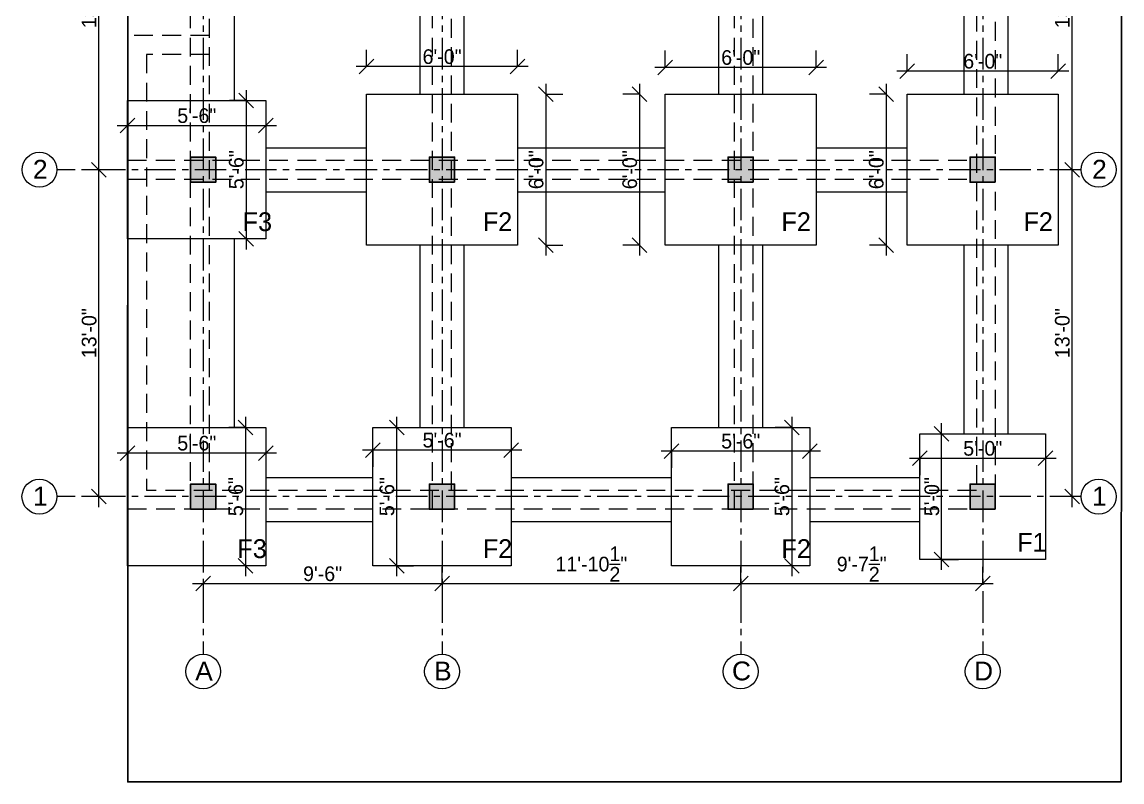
# Model space of a CAD drawing. Header units: inches. Extents: x 28835 to 36795, y -18828 to -9750.
# Drawn here: x 33805 to 34329, y -10395 to -10032 of the extents above; entities that cross this region are included whole.
import ezdxf

# ---------------------------------------------------------------- set-up
doc = ezdxf.new("R2010")
doc.units = ezdxf.units.IN
doc.header["$LTSCALE"] = 12
doc.header["$MEASUREMENT"] = 0
doc.linetypes.add('CENTER', pattern=[2, 1.25, -0.25, 0.25, -0.25])
doc.linetypes.add('DASHED', pattern=[0.75, 0.5, -0.25])
for name, color, linetype, lineweight in [('Centre Line', 253, 'CENTER', 9), ('colum', 250, 'Continuous', 30), ('dimention', 5, 'Continuous', 9), ('Ha2', 31, 'Continuous', 0), ('s footing', 22, 'Continuous', 18), ('S tie beam', 140, 'DASHED', 18), ('s wall', 180, 'Continuous', 20), ('Text', 7, 'Continuous', 5), ('Wall', 1, 'Continuous', 30), ('window', 6, 'Continuous', 9)]:
    doc.layers.add(name, color=color, linetype=linetype, lineweight=lineweight)
doc.styles.add('KBS', font='GOTHIC.TTF')
doc.styles.add('Times', font='GOTHIC.TTF')
doc.dimstyles.new('D75', dxfattribs={"dimtxt": 7, "dimasz": 7, "dimexe": 8, "dimexo": 24, "dimgap": 1, "dimtad": 1, "dimdec": 1, "dimzin": 3, "dimdsep": 46, "dimlunit": 4, "dimtxsty": 'Times', "dimblk": 'OBLIQUE', "dimcen": 0, "dimdle": 5, "dimaunit": 1, "dimadec": 3, "dimazin": 0, "dimtfac": 1, "dimtdec": 1, "dimtix": 1, "dimtofl": 0, "dimtmove": 1, "dimatfit": 0, "dimldrblk": 'OBLIQUE', "dimfxl": 1, "dimfxlon": 1, "dimtolj": 1, "dimtzin": 0, "dimarcsym": 0})

# ---------------------------------------------------------------- blocks, each defined once
blk = doc.blocks.new('_Oblique')
at = {"color": 0, "linetype": 'ByBlock', "lineweight": -2}
blk.add_line((-0.5, -0.5), (0.5, 0.5), dxfattribs=at)
blk = doc.blocks.new('*D293')
at = {"layer": 'Defpoints', "color": 0, "ltscale": 12, "transparency": 16777216}
for p in [(33891, -10270.08), (34005.02, -10270.08), (34005.02, -10300.13)]:
    blk.add_point(p, dxfattribs=at)
at = {"layer": 'dimention', "color": 0, "lineweight": -2, "ltscale": 12, "transparency": 16777216}
for p, q in [((33886, -10300.13), (34010.02, -10300.13)), ((33891, -10300), (33891, -10308.13)), ((34005.02, -10300), (34005.02, -10308.13))]:
    blk.add_line(p, q, dxfattribs=at)
at = {"layer": 'dimention', "color": 0, "lineweight": -2, "ltscale": 12, "transparency": 16777216, "xscale": 7, "yscale": 7, "zscale": 7, "rotation": 180}
blk.add_blockref('_Oblique', (33891, -10300.13), dxfattribs=at)
at = {"layer": 'dimention', "color": 0, "lineweight": -2, "ltscale": 12, "transparency": 16777216, "xscale": 7, "yscale": 7, "zscale": 7}
blk.add_blockref('_Oblique', (34005.02, -10300.13), dxfattribs=at)
at = {"layer": 'dimention', "color": 0, "ltscale": 12, "transparency": 16777216, "insert": (33948.01, -10295.45), "char_height": 7, "attachment_point": 5, "style": 'Times'}
blk.add_mtext('\\A1;9\'-6"', dxfattribs=at)
blk = doc.blocks.new('*D294')
at = {"layer": 'Defpoints', "color": 0, "ltscale": 12, "transparency": 16777216}
for p in [(34147.52, -10270.08), (34005.02, -10300.13), (34147.52, -10300.13)]:
    blk.add_point(p, dxfattribs=at)
at = {"layer": 'dimention', "color": 0, "lineweight": -2, "ltscale": 12, "transparency": 16777216}
for p, q in [((34005.02, -10300.13), (34005.02, -10292.13)), ((34000.02, -10300.13), (34152.52, -10300.13)), ((34147.52, -10300), (34147.52, -10308.13))]:
    blk.add_line(p, q, dxfattribs=at)
at = {"layer": 'dimention', "color": 0, "lineweight": -2, "ltscale": 12, "transparency": 16777216, "xscale": 7, "yscale": 7, "zscale": 7, "rotation": 180}
blk.add_blockref('_Oblique', (34005.02, -10300.13), dxfattribs=at)
at = {"layer": 'dimention', "color": 0, "lineweight": -2, "ltscale": 12, "transparency": 16777216, "xscale": 7, "yscale": 7, "zscale": 7}
blk.add_blockref('_Oblique', (34147.52, -10300.13), dxfattribs=at)
at = {"layer": 'dimention', "color": 0, "ltscale": 12, "transparency": 16777216, "insert": (34076.27, -10290.79), "char_height": 7, "attachment_point": 5, "style": 'Times'}
blk.add_mtext('\\A1;11\'-10{\\H1x;\\S1/2;}"', dxfattribs=at)
blk = doc.blocks.new('*D295')
at = {"layer": 'Defpoints', "color": 0, "ltscale": 12, "transparency": 16777216}
for p in [(34147.52, -10300.13), (34263.02, -10300.13), (34263.02, -10300.13)]:
    blk.add_point(p, dxfattribs=at)
at = {"layer": 'dimention', "color": 0, "lineweight": -2, "ltscale": 12, "transparency": 16777216}
for p, q in [((34147.52, -10300.13), (34147.52, -10292.13)), ((34263.02, -10300.13), (34263.02, -10292.13)), ((34142.52, -10300.13), (34268.02, -10300.13))]:
    blk.add_line(p, q, dxfattribs=at)
at = {"layer": 'dimention', "color": 0, "lineweight": -2, "ltscale": 12, "transparency": 16777216, "xscale": 7, "yscale": 7, "zscale": 7, "rotation": 180}
blk.add_blockref('_Oblique', (34147.52, -10300.13), dxfattribs=at)
at = {"layer": 'dimention', "color": 0, "lineweight": -2, "ltscale": 12, "transparency": 16777216, "xscale": 7, "yscale": 7, "zscale": 7}
blk.add_blockref('_Oblique', (34263.02, -10300.13), dxfattribs=at)
at = {"layer": 'dimention', "color": 0, "ltscale": 12, "transparency": 16777216, "insert": (34205.27, -10290.79), "char_height": 7, "attachment_point": 5, "style": 'Times'}
blk.add_mtext('\\A1;9\'-7{\\H1x;\\S1/2;}"', dxfattribs=at)
blk = doc.blocks.new('*D296')
at = {"layer": 'Defpoints', "color": 0, "ltscale": 12, "transparency": 16777216}
for p in [(33841.3, -10102.62), (33859.53, -10102.62), (33859.53, -10258.62)]:
    blk.add_point(p, dxfattribs=at)
at = {"layer": 'dimention', "color": 0, "lineweight": -2, "ltscale": 12, "transparency": 16777216}
for p, q in [((33841.3, -10263.62), (33841.3, -10097.62)), ((33841.3, -10102.62), (33833.3, -10102.62)), ((33841.3, -10258.62), (33833.3, -10258.62))]:
    blk.add_line(p, q, dxfattribs=at)
at = {"layer": 'dimention', "color": 0, "lineweight": -2, "ltscale": 12, "transparency": 16777216, "xscale": 7, "yscale": 7, "zscale": 7}
for p, rotation in [((33841.3, -10102.62), 90), ((33841.3, -10258.62), 270)]:
    blk.add_blockref('_Oblique', p, dxfattribs=dict(at, rotation=rotation))
at = {"layer": 'dimention', "color": 0, "ltscale": 12, "transparency": 16777216, "insert": (33836.62, -10180.62), "char_height": 7, "attachment_point": 5, "rotation": 90, "style": 'Times'}
blk.add_mtext('\\A1;13\'-0"', dxfattribs=at)
blk = doc.blocks.new('*D297')
at = {"layer": 'Defpoints', "color": 0, "ltscale": 12, "transparency": 16777216}
for p in [(33841.3, -9943.62), (33859.51, -9943.62), (33859.53, -10102.62)]:
    blk.add_point(p, dxfattribs=at)
at = {"layer": 'dimention', "color": 0, "lineweight": -2, "ltscale": 12, "transparency": 16777216}
for p, q in [((33841.3, -10107.62), (33841.3, -9938.62)), ((33841.3, -9943.62), (33833.3, -9943.62)), ((33841.3, -10102.62), (33833.3, -10102.62))]:
    blk.add_line(p, q, dxfattribs=at)
at = {"layer": 'dimention', "color": 0, "lineweight": -2, "ltscale": 12, "transparency": 16777216, "xscale": 7, "yscale": 7, "zscale": 7}
for p, rotation in [((33841.3, -9943.62), 90), ((33841.3, -10102.62), 270)]:
    blk.add_blockref('_Oblique', p, dxfattribs=dict(at, rotation=rotation))
at = {"layer": 'dimention', "color": 0, "ltscale": 12, "transparency": 16777216, "insert": (33836.62, -10023.12), "char_height": 7, "attachment_point": 5, "rotation": 90, "style": 'Times'}
blk.add_mtext('\\A1;13\'-3"', dxfattribs=at)
blk = doc.blocks.new('*D298')
at = {"layer": 'Defpoints', "color": 0, "ltscale": 12, "transparency": 16777216}
for p in [(34305.7, -10102.62), (34323.93, -10102.62), (34323.93, -10258.62)]:
    blk.add_point(p, dxfattribs=at)
at = {"layer": 'dimention', "color": 0, "lineweight": -2, "ltscale": 12, "transparency": 16777216}
for p, q in [((34305.7, -10263.62), (34305.7, -10097.62)), ((34305.7, -10102.62), (34297.7, -10102.62)), ((34305.7, -10258.62), (34297.7, -10258.62))]:
    blk.add_line(p, q, dxfattribs=at)
at = {"layer": 'dimention', "color": 0, "lineweight": -2, "ltscale": 12, "transparency": 16777216, "xscale": 7, "yscale": 7, "zscale": 7}
for p, rotation in [((34305.7, -10102.62), 90), ((34305.7, -10258.62), 270)]:
    blk.add_blockref('_Oblique', p, dxfattribs=dict(at, rotation=rotation))
at = {"layer": 'dimention', "color": 0, "ltscale": 12, "transparency": 16777216, "insert": (34301.03, -10180.62), "char_height": 7, "attachment_point": 5, "rotation": 90, "style": 'Times'}
blk.add_mtext('\\A1;13\'-0"', dxfattribs=at)
blk = doc.blocks.new('*D299')
at = {"layer": 'Defpoints', "color": 0, "ltscale": 12, "transparency": 16777216}
for p in [(34305.7, -9943.62), (34323.91, -9943.62), (34323.93, -10102.62)]:
    blk.add_point(p, dxfattribs=at)
at = {"layer": 'dimention', "color": 0, "lineweight": -2, "ltscale": 12, "transparency": 16777216}
for p, q in [((34305.7, -10107.62), (34305.7, -9938.62)), ((34305.7, -9943.62), (34297.7, -9943.62)), ((34305.7, -10102.62), (34297.7, -10102.62))]:
    blk.add_line(p, q, dxfattribs=at)
at = {"layer": 'dimention', "color": 0, "lineweight": -2, "ltscale": 12, "transparency": 16777216, "xscale": 7, "yscale": 7, "zscale": 7}
for p, rotation in [((34305.7, -9943.62), 90), ((34305.7, -10102.62), 270)]:
    blk.add_blockref('_Oblique', p, dxfattribs=dict(at, rotation=rotation))
at = {"layer": 'dimention', "color": 0, "ltscale": 12, "transparency": 16777216, "insert": (34301.03, -10023.12), "char_height": 7, "attachment_point": 5, "rotation": 90, "style": 'Times'}
blk.add_mtext('\\A1;13\'-3"', dxfattribs=at)
blk = doc.blocks.new('*D451')
at = {"layer": 'Defpoints', "color": 0, "ltscale": 12, "transparency": 16777216}
for p in [(34233.03, -10228.62), (34293.03, -10228.62), (34293.03, -10240.3)]:
    blk.add_point(p, dxfattribs=at)
at = {"layer": 'dimention', "color": 0, "lineweight": -2, "ltscale": 12, "transparency": 16777216}
for p, q in [((34228.03, -10240.3), (34298.03, -10240.3)), ((34233.03, -10240.3), (34233.03, -10248.3)), ((34293.03, -10240.3), (34293.03, -10248.3))]:
    blk.add_line(p, q, dxfattribs=at)
at = {"layer": 'dimention', "color": 0, "lineweight": -2, "ltscale": 12, "transparency": 16777216, "xscale": 7, "yscale": 7, "zscale": 7, "rotation": 180}
blk.add_blockref('_Oblique', (34233.03, -10240.3), dxfattribs=at)
at = {"layer": 'dimention', "color": 0, "lineweight": -2, "ltscale": 12, "transparency": 16777216, "xscale": 7, "yscale": 7, "zscale": 7}
blk.add_blockref('_Oblique', (34293.03, -10240.3), dxfattribs=at)
at = {"layer": 'dimention', "color": 0, "ltscale": 12, "transparency": 16777216, "insert": (34263.03, -10235.62), "char_height": 7, "attachment_point": 5, "style": 'Times'}
blk.add_mtext('\\A1;5\'-0"', dxfattribs=at)
blk = doc.blocks.new('*D452')
at = {"layer": 'Defpoints', "color": 0, "ltscale": 12, "transparency": 16777216}
for p in [(34233.03, -10228.62), (34243.41, -10228.62), (34233.03, -10288.62)]:
    blk.add_point(p, dxfattribs=at)
at = {"layer": 'dimention', "color": 0, "lineweight": -2, "ltscale": 12, "transparency": 16777216}
for p, q in [((34243.41, -10293.62), (34243.41, -10223.62)), ((34243.41, -10228.62), (34251.41, -10228.62)), ((34243.41, -10288.62), (34251.41, -10288.62))]:
    blk.add_line(p, q, dxfattribs=at)
at = {"layer": 'dimention', "color": 0, "lineweight": -2, "ltscale": 12, "transparency": 16777216, "xscale": 7, "yscale": 7, "zscale": 7}
for p, rotation in [((34243.41, -10228.62), 90), ((34243.41, -10288.62), 270)]:
    blk.add_blockref('_Oblique', p, dxfattribs=dict(at, rotation=rotation))
at = {"layer": 'dimention', "color": 0, "ltscale": 12, "transparency": 16777216, "insert": (34238.74, -10258.62), "char_height": 7, "attachment_point": 5, "rotation": 90, "style": 'Times'}
blk.add_mtext('\\A1;5\'-0"', dxfattribs=at)
blk = doc.blocks.new('*D453')
at = {"layer": 'Defpoints', "color": 0, "ltscale": 12, "transparency": 16777216}
for p in [(34114.53, -10225.62), (34180.53, -10225.62), (34114.53, -10236.87)]:
    blk.add_point(p, dxfattribs=at)
at = {"layer": 'dimention', "color": 0, "lineweight": -2, "ltscale": 12, "transparency": 16777216}
for p, q in [((34185.53, -10236.87), (34109.53, -10236.87)), ((34114.53, -10236.87), (34114.53, -10244.87)), ((34180.53, -10236.87), (34180.53, -10244.87))]:
    blk.add_line(p, q, dxfattribs=at)
at = {"layer": 'dimention', "color": 0, "lineweight": -2, "ltscale": 12, "transparency": 16777216, "xscale": 7, "yscale": 7, "zscale": 7, "rotation": 180}
blk.add_blockref('_Oblique', (34114.53, -10236.87), dxfattribs=at)
at = {"layer": 'dimention', "color": 0, "lineweight": -2, "ltscale": 12, "transparency": 16777216, "xscale": 7, "yscale": 7, "zscale": 7}
blk.add_blockref('_Oblique', (34180.53, -10236.87), dxfattribs=at)
at = {"layer": 'dimention', "color": 0, "ltscale": 12, "transparency": 16777216, "insert": (34147.53, -10232.19), "char_height": 7, "attachment_point": 5, "style": 'Times'}
blk.add_mtext('\\A1;5\'-6"', dxfattribs=at)
blk = doc.blocks.new('*D454')
at = {"layer": 'Defpoints', "color": 0, "ltscale": 12, "transparency": 16777216}
for p in [(34180.53, -10225.62), (34171.93, -10291.62), (34180.53, -10291.62)]:
    blk.add_point(p, dxfattribs=at)
at = {"layer": 'dimention', "color": 0, "lineweight": -2, "ltscale": 12, "transparency": 16777216}
for p, q in [((34171.93, -10220.62), (34171.93, -10296.62)), ((34171.93, -10225.62), (34163.93, -10225.62)), ((34171.93, -10291.62), (34163.93, -10291.62))]:
    blk.add_line(p, q, dxfattribs=at)
at = {"layer": 'dimention', "color": 0, "lineweight": -2, "ltscale": 12, "transparency": 16777216, "xscale": 7, "yscale": 7, "zscale": 7}
for p, rotation in [((34171.93, -10225.62), 90), ((34171.93, -10291.62), 270)]:
    blk.add_blockref('_Oblique', p, dxfattribs=dict(at, rotation=rotation))
at = {"layer": 'dimention', "color": 0, "ltscale": 12, "transparency": 16777216, "insert": (34167.25, -10258.62), "char_height": 7, "attachment_point": 5, "rotation": 90, "style": 'Times'}
blk.add_mtext('\\A1;5\'-6"', dxfattribs=at)
blk = doc.blocks.new('*D455')
at = {"layer": 'Defpoints', "color": 0, "ltscale": 12, "transparency": 16777216}
for p in [(33972.03, -10225.62), (34038.03, -10225.62), (33972.03, -10236.39)]:
    blk.add_point(p, dxfattribs=at)
at = {"layer": 'dimention', "color": 0, "lineweight": -2, "ltscale": 12, "transparency": 16777216}
for p, q in [((34043.03, -10236.39), (33967.03, -10236.39)), ((33972.03, -10236.39), (33972.03, -10244.39)), ((34038.03, -10236.39), (34038.03, -10244.39))]:
    blk.add_line(p, q, dxfattribs=at)
at = {"layer": 'dimention', "color": 0, "lineweight": -2, "ltscale": 12, "transparency": 16777216, "xscale": 7, "yscale": 7, "zscale": 7, "rotation": 180}
blk.add_blockref('_Oblique', (33972.03, -10236.39), dxfattribs=at)
at = {"layer": 'dimention', "color": 0, "lineweight": -2, "ltscale": 12, "transparency": 16777216, "xscale": 7, "yscale": 7, "zscale": 7}
blk.add_blockref('_Oblique', (34038.03, -10236.39), dxfattribs=at)
at = {"layer": 'dimention', "color": 0, "ltscale": 12, "transparency": 16777216, "insert": (34005.03, -10231.72), "char_height": 7, "attachment_point": 5, "style": 'Times'}
blk.add_mtext('\\A1;5\'-6"', dxfattribs=at)
blk = doc.blocks.new('*D456')
at = {"layer": 'Defpoints', "color": 0, "ltscale": 12, "transparency": 16777216}
for p in [(33972.03, -10225.62), (33983.42, -10225.62), (33972.03, -10291.62)]:
    blk.add_point(p, dxfattribs=at)
at = {"layer": 'dimention', "color": 0, "lineweight": -2, "ltscale": 12, "transparency": 16777216}
for p, q in [((33983.42, -10296.62), (33983.42, -10220.62)), ((33983.42, -10225.62), (33991.42, -10225.62)), ((33983.42, -10291.62), (33991.42, -10291.62))]:
    blk.add_line(p, q, dxfattribs=at)
at = {"layer": 'dimention', "color": 0, "lineweight": -2, "ltscale": 12, "transparency": 16777216, "xscale": 7, "yscale": 7, "zscale": 7}
for p, rotation in [((33983.42, -10225.62), 90), ((33983.42, -10291.62), 270)]:
    blk.add_blockref('_Oblique', p, dxfattribs=dict(at, rotation=rotation))
at = {"layer": 'dimention', "color": 0, "ltscale": 12, "transparency": 16777216, "insert": (33978.74, -10258.62), "char_height": 7, "attachment_point": 5, "rotation": 90, "style": 'Times'}
blk.add_mtext('\\A1;5\'-6"', dxfattribs=at)
blk = doc.blocks.new('*D457')
at = {"layer": 'Defpoints', "color": 0, "ltscale": 12, "transparency": 16777216}
for p in [(33854.98, -10225.62), (33920.98, -10225.62), (33854.98, -10237.81)]:
    blk.add_point(p, dxfattribs=at)
at = {"layer": 'dimention', "color": 0, "lineweight": -2, "ltscale": 12, "transparency": 16777216}
for p, q in [((33925.98, -10237.81), (33849.98, -10237.81)), ((33854.98, -10237.81), (33854.98, -10245.81)), ((33920.98, -10237.81), (33920.98, -10245.81))]:
    blk.add_line(p, q, dxfattribs=at)
at = {"layer": 'dimention', "color": 0, "lineweight": -2, "ltscale": 12, "transparency": 16777216, "xscale": 7, "yscale": 7, "zscale": 7, "rotation": 180}
blk.add_blockref('_Oblique', (33854.98, -10237.81), dxfattribs=at)
at = {"layer": 'dimention', "color": 0, "lineweight": -2, "ltscale": 12, "transparency": 16777216, "xscale": 7, "yscale": 7, "zscale": 7}
blk.add_blockref('_Oblique', (33920.98, -10237.81), dxfattribs=at)
at = {"layer": 'dimention', "color": 0, "ltscale": 12, "transparency": 16777216, "insert": (33887.98, -10233.14), "char_height": 7, "attachment_point": 5, "style": 'Times'}
blk.add_mtext('\\A1;5\'-6"', dxfattribs=at)
blk = doc.blocks.new('*D458')
at = {"layer": 'Defpoints', "color": 0, "ltscale": 12, "transparency": 16777216}
for p in [(33920.98, -10225.62), (33911.26, -10291.62), (33920.98, -10291.62)]:
    blk.add_point(p, dxfattribs=at)
at = {"layer": 'dimention', "color": 0, "lineweight": -2, "ltscale": 12, "transparency": 16777216}
for p, q in [((33911.26, -10220.62), (33911.26, -10296.62)), ((33911.26, -10225.62), (33903.26, -10225.62)), ((33911.26, -10291.62), (33903.26, -10291.62))]:
    blk.add_line(p, q, dxfattribs=at)
at = {"layer": 'dimention', "color": 0, "lineweight": -2, "ltscale": 12, "transparency": 16777216, "xscale": 7, "yscale": 7, "zscale": 7}
for p, rotation in [((33911.26, -10225.62), 90), ((33911.26, -10291.62), 270)]:
    blk.add_blockref('_Oblique', p, dxfattribs=dict(at, rotation=rotation))
at = {"layer": 'dimention', "color": 0, "ltscale": 12, "transparency": 16777216, "insert": (33906.58, -10258.62), "char_height": 7, "attachment_point": 5, "rotation": 90, "style": 'Times'}
blk.add_mtext('\\A1;5\'-6"', dxfattribs=at)
blk = doc.blocks.new('*D459')
at = {"layer": 'Defpoints', "color": 0, "ltscale": 12, "transparency": 16777216}
for p in [(33920.98, -10069.62), (33911.53, -10135.62), (33920.98, -10135.62)]:
    blk.add_point(p, dxfattribs=at)
at = {"layer": 'dimention', "color": 0, "lineweight": -2, "ltscale": 12, "transparency": 16777216}
for p, q in [((33911.53, -10064.62), (33911.53, -10140.62)), ((33911.53, -10069.62), (33903.53, -10069.62)), ((33911.53, -10135.62), (33903.53, -10135.62))]:
    blk.add_line(p, q, dxfattribs=at)
at = {"layer": 'dimention', "color": 0, "lineweight": -2, "ltscale": 12, "transparency": 16777216, "xscale": 7, "yscale": 7, "zscale": 7}
for p, rotation in [((33911.53, -10069.62), 90), ((33911.53, -10135.62), 270)]:
    blk.add_blockref('_Oblique', p, dxfattribs=dict(at, rotation=rotation))
at = {"layer": 'dimention', "color": 0, "ltscale": 12, "transparency": 16777216, "insert": (33906.85, -10102.62), "char_height": 7, "attachment_point": 5, "rotation": 90, "style": 'Times'}
blk.add_mtext('\\A1;5\'-6"', dxfattribs=at)
blk = doc.blocks.new('*D460')
at = {"layer": 'Defpoints', "color": 0, "ltscale": 12, "transparency": 16777216}
for p in [(33854.98, -10069.62), (33920.98, -10069.62), (33920.98, -10081.54)]:
    blk.add_point(p, dxfattribs=at)
at = {"layer": 'dimention', "color": 0, "lineweight": -2, "ltscale": 12, "transparency": 16777216}
for p, q in [((33849.98, -10081.54), (33925.98, -10081.54)), ((33854.98, -10081.54), (33854.98, -10089.54)), ((33920.98, -10081.54), (33920.98, -10089.54))]:
    blk.add_line(p, q, dxfattribs=at)
at = {"layer": 'dimention', "color": 0, "lineweight": -2, "ltscale": 12, "transparency": 16777216, "xscale": 7, "yscale": 7, "zscale": 7, "rotation": 180}
blk.add_blockref('_Oblique', (33854.98, -10081.54), dxfattribs=at)
at = {"layer": 'dimention', "color": 0, "lineweight": -2, "ltscale": 12, "transparency": 16777216, "xscale": 7, "yscale": 7, "zscale": 7}
blk.add_blockref('_Oblique', (33920.98, -10081.54), dxfattribs=at)
at = {"layer": 'dimention', "color": 0, "ltscale": 12, "transparency": 16777216, "insert": (33887.98, -10076.86), "char_height": 7, "attachment_point": 5, "style": 'Times'}
blk.add_mtext('\\A1;5\'-6"', dxfattribs=at)
blk = doc.blocks.new('*D413')
at = {"layer": 'Defpoints', "color": 0, "ltscale": 12, "transparency": 16777216}
for p in [(34111.53, -10053.79), (34111.53, -10066.62), (34183.53, -10066.62)]:
    blk.add_point(p, dxfattribs=at)
at = {"layer": 'dimention', "color": 0, "lineweight": -2, "ltscale": 12, "transparency": 16777216}
for p, q in [((34111.53, -10053.79), (34111.53, -10045.79)), ((34183.53, -10053.79), (34183.53, -10045.79)), ((34188.53, -10053.79), (34106.53, -10053.79))]:
    blk.add_line(p, q, dxfattribs=at)
at = {"layer": 'dimention', "color": 0, "lineweight": -2, "ltscale": 12, "transparency": 16777216, "xscale": 7, "yscale": 7, "zscale": 7, "rotation": 180}
blk.add_blockref('_Oblique', (34111.53, -10053.79), dxfattribs=at)
at = {"layer": 'dimention', "color": 0, "lineweight": -2, "ltscale": 12, "transparency": 16777216, "xscale": 7, "yscale": 7, "zscale": 7}
blk.add_blockref('_Oblique', (34183.53, -10053.79), dxfattribs=at)
at = {"layer": 'dimention', "color": 0, "ltscale": 12, "transparency": 16777216, "insert": (34147.53, -10049.12), "char_height": 7, "attachment_point": 5, "style": 'Times'}
blk.add_mtext('\\A1;6\'-0"', dxfattribs=at)
blk = doc.blocks.new('*D414')
at = {"layer": 'Defpoints', "color": 0, "ltscale": 12, "transparency": 16777216}
for p in [(34111.53, -10066.62), (34099.26, -10138.62), (34111.53, -10138.62)]:
    blk.add_point(p, dxfattribs=at)
at = {"layer": 'dimention', "color": 0, "lineweight": -2, "ltscale": 12, "transparency": 16777216}
for p, q in [((34099.26, -10061.62), (34099.26, -10143.62)), ((34099.26, -10066.62), (34091.26, -10066.62)), ((34099.26, -10138.62), (34091.26, -10138.62))]:
    blk.add_line(p, q, dxfattribs=at)
at = {"layer": 'dimention', "color": 0, "lineweight": -2, "ltscale": 12, "transparency": 16777216, "xscale": 7, "yscale": 7, "zscale": 7}
for p, rotation in [((34099.26, -10066.62), 90), ((34099.26, -10138.62), 270)]:
    blk.add_blockref('_Oblique', p, dxfattribs=dict(at, rotation=rotation))
at = {"layer": 'dimention', "color": 0, "ltscale": 12, "transparency": 16777216, "insert": (34094.59, -10102.62), "char_height": 7, "attachment_point": 5, "rotation": 90, "style": 'Times'}
blk.add_mtext('\\A1;6\'-0"', dxfattribs=at)
blk = doc.blocks.new('*D415')
at = {"layer": 'Defpoints', "color": 0, "ltscale": 12, "transparency": 16777216}
for p in [(34227.03, -10055.56), (34227.03, -10066.62), (34299.03, -10066.62)]:
    blk.add_point(p, dxfattribs=at)
at = {"layer": 'dimention', "color": 0, "lineweight": -2, "ltscale": 12, "transparency": 16777216}
for p, q in [((34227.03, -10055.56), (34227.03, -10047.56)), ((34299.03, -10055.56), (34299.03, -10047.56)), ((34304.03, -10055.56), (34222.03, -10055.56))]:
    blk.add_line(p, q, dxfattribs=at)
at = {"layer": 'dimention', "color": 0, "lineweight": -2, "ltscale": 12, "transparency": 16777216, "xscale": 7, "yscale": 7, "zscale": 7, "rotation": 180}
blk.add_blockref('_Oblique', (34227.03, -10055.56), dxfattribs=at)
at = {"layer": 'dimention', "color": 0, "lineweight": -2, "ltscale": 12, "transparency": 16777216, "xscale": 7, "yscale": 7, "zscale": 7}
blk.add_blockref('_Oblique', (34299.03, -10055.56), dxfattribs=at)
at = {"layer": 'dimention', "color": 0, "ltscale": 12, "transparency": 16777216, "insert": (34263.03, -10050.89), "char_height": 7, "attachment_point": 5, "style": 'Times'}
blk.add_mtext('\\A1;6\'-0"', dxfattribs=at)
blk = doc.blocks.new('*D416')
at = {"layer": 'Defpoints', "color": 0, "ltscale": 12, "transparency": 16777216}
for p in [(34227.03, -10066.62), (34216.93, -10138.62), (34227.03, -10138.62)]:
    blk.add_point(p, dxfattribs=at)
at = {"layer": 'dimention', "color": 0, "lineweight": -2, "ltscale": 12, "transparency": 16777216}
for p, q in [((34216.93, -10061.62), (34216.93, -10143.62)), ((34216.93, -10066.62), (34208.93, -10066.62)), ((34216.93, -10138.62), (34208.93, -10138.62))]:
    blk.add_line(p, q, dxfattribs=at)
at = {"layer": 'dimention', "color": 0, "lineweight": -2, "ltscale": 12, "transparency": 16777216, "xscale": 7, "yscale": 7, "zscale": 7}
for p, rotation in [((34216.93, -10066.62), 90), ((34216.93, -10138.62), 270)]:
    blk.add_blockref('_Oblique', p, dxfattribs=dict(at, rotation=rotation))
at = {"layer": 'dimention', "color": 0, "ltscale": 12, "transparency": 16777216, "insert": (34212.25, -10102.62), "char_height": 7, "attachment_point": 5, "rotation": 90, "style": 'Times'}
blk.add_mtext('\\A1;6\'-0"', dxfattribs=at)
blk = doc.blocks.new('*D417')
at = {"layer": 'Defpoints', "color": 0, "ltscale": 12, "transparency": 16777216}
for p in [(33969.03, -10053.39), (33969.03, -10066.62), (34041.03, -10066.62)]:
    blk.add_point(p, dxfattribs=at)
at = {"layer": 'dimention', "color": 0, "lineweight": -2, "ltscale": 12, "transparency": 16777216}
for p, q in [((33969.03, -10053.39), (33969.03, -10045.39)), ((34041.03, -10053.39), (34041.03, -10045.39)), ((34046.03, -10053.39), (33964.03, -10053.39))]:
    blk.add_line(p, q, dxfattribs=at)
at = {"layer": 'dimention', "color": 0, "lineweight": -2, "ltscale": 12, "transparency": 16777216, "xscale": 7, "yscale": 7, "zscale": 7, "rotation": 180}
blk.add_blockref('_Oblique', (33969.03, -10053.39), dxfattribs=at)
at = {"layer": 'dimention', "color": 0, "lineweight": -2, "ltscale": 12, "transparency": 16777216, "xscale": 7, "yscale": 7, "zscale": 7}
blk.add_blockref('_Oblique', (34041.03, -10053.39), dxfattribs=at)
at = {"layer": 'dimention', "color": 0, "ltscale": 12, "transparency": 16777216, "insert": (34005.03, -10048.71), "char_height": 7, "attachment_point": 5, "style": 'Times'}
blk.add_mtext('\\A1;6\'-0"', dxfattribs=at)
blk = doc.blocks.new('*D418')
at = {"layer": 'Defpoints', "color": 0, "ltscale": 12, "transparency": 16777216}
for p in [(34041.03, -10066.62), (34041.03, -10138.62), (34054.59, -10138.62)]:
    blk.add_point(p, dxfattribs=at)
at = {"layer": 'dimention', "color": 0, "lineweight": -2, "ltscale": 12, "transparency": 16777216}
for p, q in [((34054.59, -10061.62), (34054.59, -10143.62)), ((34054.59, -10066.62), (34062.59, -10066.62)), ((34054.59, -10138.62), (34062.59, -10138.62))]:
    blk.add_line(p, q, dxfattribs=at)
at = {"layer": 'dimention', "color": 0, "lineweight": -2, "ltscale": 12, "transparency": 16777216, "xscale": 7, "yscale": 7, "zscale": 7}
for p, rotation in [((34054.59, -10066.62), 90), ((34054.59, -10138.62), 270)]:
    blk.add_blockref('_Oblique', p, dxfattribs=dict(at, rotation=rotation))
at = {"layer": 'dimention', "color": 0, "ltscale": 12, "transparency": 16777216, "insert": (34049.91, -10102.62), "char_height": 7, "attachment_point": 5, "rotation": 90, "style": 'Times'}
blk.add_mtext('\\A1;6\'-0"', dxfattribs=at)
blk = doc.blocks.new('A$C3E3870CD')
at = {"layer": 'Ha2'}
for points in [[(12, -12), (12, 0), (0, 0), (0, -12)], [(126, -12), (126, 0), (114, 0), (114, -12)], [(268.5, -12), (268.5, 0), (256.5, 0), (256.5, -12)], [(384, -12), (384, 0), (372, 0), (372, -12)], [(12, -171), (12, -159), (0, -159), (0, -171)], [(126, -171), (126, -159), (114, -159), (114, -171)], [(268.5, -171), (268.5, -159), (256.5, -159), (256.5, -171)], [(384, -171), (384, -159), (372, -159), (372, -171)], [(12, -327), (12, -315), (0, -315), (0, -327)], [(126, -327), (126, -315), (114, -315), (114, -327)], [(268.5, -327), (268.5, -315), (256.5, -315), (256.5, -327)], [(384, -327), (384, -315), (372, -315), (372, -327)]]:
    blk.add_hatch(color=256, dxfattribs=at).paths.add_polyline_path(points)
at = {"layer": 'colum'}
for points in [[(12, -12), (12, 0), (0, 0), (0, -12)], [(126, -12), (126, 0), (114, 0), (114, -12)], [(268.5, -12), (268.5, 0), (256.5, 0), (256.5, -12)], [(384, -12), (384, 0), (372, 0), (372, -12)], [(12, -171), (12, -159), (0, -159), (0, -171)], [(126, -171), (126, -159), (114, -159), (114, -171)], [(268.5, -171), (268.5, -159), (256.5, -159), (256.5, -171)], [(384, -171), (384, -159), (372, -159), (372, -171)], [(12, -327), (12, -315), (0, -315), (0, -327)], [(126, -327), (126, -315), (114, -315), (114, -327)], [(268.5, -327), (268.5, -315), (256.5, -315), (256.5, -327)], [(384, -327), (384, -315), (372, -315), (372, -327)]]:
    blk.add_lwpolyline(points, close=True, dxfattribs=at)

msp = doc.modelspace()

# ---------------------------------------------------------------- hatches: boundary and pattern name
at = {"layer": 'Ha2'}
for points in [[(33897, -10108.62), (33897, -10096.62), (33885, -10096.62), (33885, -10108.62)], [(33897.02, -10108.62), (33897.02, -10096.62), (33885.02, -10096.62), (33885.02, -10108.62)], [(34011.02, -10108.62), (34011.02, -10096.62), (33999.02, -10096.62), (33999.02, -10108.62)], [(34153.52, -10108.62), (34153.52, -10096.62), (34141.52, -10096.62), (34141.52, -10108.62)], [(34269.02, -10108.62), (34269.02, -10096.62), (34257.02, -10096.62), (34257.02, -10108.62)], [(33897, -10264.62), (33897, -10252.62), (33885, -10252.62), (33885, -10264.62)], [(34011.02, -10264.62), (34011.02, -10252.62), (33999.02, -10252.62), (33999.02, -10264.62)], [(34153.52, -10264.62), (34153.52, -10252.62), (34141.52, -10252.62), (34141.52, -10264.62)], [(34269.02, -10264.62), (34269.02, -10252.62), (34257.02, -10252.62), (34257.02, -10264.62)]]:
    msp.add_hatch(color=256, dxfattribs=at).paths.add_polyline_path(points)

# ---------------------------------------------------------------- linework, layer by layer
at = {"layer": 'Centre Line'}
for p, q in [((33891.02, -9847.77), (33891.02, -10333.75)), ((34005.02, -9847.77), (34005.02, -10333.75)), ((34147.52, -9847.77), (34147.52, -10333.75)), ((34263.02, -9847.77), (34263.02, -10333.75)), ((34310.01, -10102.62), (33821.22, -10102.62)), ((34310.01, -10258.62), (33821.2, -10258.62))]:
    msp.add_line(p, q, dxfattribs=at)
at = {"layer": 'colum'}
for points in [[(33897, -10108.62), (33897, -10096.62), (33885, -10096.62), (33885, -10108.62)], [(34011.02, -10108.62), (34011.02, -10096.62), (33999.02, -10096.62), (33999.02, -10108.62)], [(34153.52, -10108.62), (34153.52, -10096.62), (34141.52, -10096.62), (34141.52, -10108.62)], [(34269.02, -10108.62), (34269.02, -10096.62), (34257.02, -10096.62), (34257.02, -10108.62)], [(33897, -10264.62), (33897, -10252.62), (33885, -10252.62), (33885, -10264.62)], [(34011.02, -10264.62), (34011.02, -10252.62), (33999.02, -10252.62), (33999.02, -10264.62)], [(34153.52, -10264.62), (34153.52, -10252.62), (34141.52, -10252.62), (34141.52, -10264.62)], [(34269.02, -10264.62), (34269.02, -10252.62), (34257.02, -10252.62), (34257.02, -10264.62)]]:
    msp.add_lwpolyline(points, close=True, dxfattribs=at)
msp.add_lwpolyline([(33897.02, -10096.62), (33885.02, -10096.62), (33885.02, -10108.62), (33897.02, -10108.62), (33897.02, -10101.12)], dxfattribs=at)
at = {"layer": 'dimention', "ltscale": 12}
msp.add_line((33854.98, -10264.62), (33855, -10069.62), dxfattribs=at)
at = {"layer": 's footing', "ltscale": 3}
for points in [[(33969.03, -10066.62), (34041.03, -10066.62), (34041.03, -10138.62), (33969.03, -10138.62)], [(34111.53, -10066.62), (34183.53, -10066.62), (34183.53, -10138.62), (34111.53, -10138.62)], [(34227.03, -10066.62), (34299.03, -10066.62), (34299.03, -10138.62), (34227.03, -10138.62)], [(33854.98, -10069.62), (33920.98, -10069.62), (33920.98, -10135.62), (33854.98, -10135.62)], [(33854.98, -10225.62), (33920.98, -10225.62), (33920.98, -10291.62), (33854.98, -10291.62)], [(33972.03, -10225.62), (34038.03, -10225.62), (34038.03, -10291.62), (33972.03, -10291.62)], [(34114.53, -10225.62), (34180.53, -10225.62), (34180.53, -10291.62), (34114.53, -10291.62)], [(34233.03, -10228.62), (34293.03, -10228.62), (34293.03, -10288.62), (34233.03, -10288.62)]]:
    msp.add_lwpolyline(points, close=True, dxfattribs=at)
at = {"layer": 'S tie beam', "ltscale": 1.5}
for p, q in [((33885.02, -10264.62), (33885.02, -9937.62)), ((34269.02, -9937.62), (34269.02, -10264.62)), ((33894.02, -10255.62), (33894.02, -9946.62)), ((34000.52, -10264.62), (34000.52, -9946.62)), ((34009.52, -10255.62), (34009.52, -9946.62)), ((34144.52, -10264.62), (34144.52, -9946.62)), ((34153.52, -10255.62), (34153.52, -9946.62)), ((34260.02, -9946.62), (34260.02, -10255.62)), ((33894.02, -10038.62), (33855, -10038.62)), ((33855, -10038.62), (33855, -10264.62)), ((33894.02, -10047.62), (33864, -10047.62)), ((33864, -10047.62), (33864, -10255.62)), ((33854.98, -10098.12), (34257.02, -10098.12)), ((33854.98, -10107.12), (34257.02, -10107.12)), ((34260.02, -10255.62), (33864, -10255.62)), ((34269.02, -10264.62), (33854.98, -10264.62))]:
    msp.add_line(p, q, dxfattribs=at)
at = {"layer": 's wall', "ltscale": 3}
for p, q in [((33906.02, -10069.62), (33906.02, -9976.62)), ((34137.02, -10066.62), (34137.02, -9976.62)), ((34158.02, -10066.62), (34158.02, -9976.62)), ((34254.02, -9976.62), (34254.02, -10066.62)), ((34275.02, -9976.62), (34275.02, -10066.62)), ((33994.52, -10066.62), (33994.52, -9979.62)), ((34015.52, -10066.62), (34015.52, -9979.62)), ((33920.98, -10092.12), (33969.03, -10092.12)), ((34041.03, -10092.12), (34111.53, -10092.12)), ((34183.53, -10092.12), (34227.03, -10092.12)), ((33920.98, -10113.12), (33969.03, -10113.12)), ((34041.03, -10113.12), (34111.53, -10113.12)), ((34183.53, -10113.12), (34227.03, -10113.12)), ((33906.02, -10225.62), (33906.02, -10135.62)), ((33994.52, -10225.62), (33994.52, -10138.62)), ((34015.52, -10225.62), (34015.52, -10138.62)), ((34137.02, -10225.62), (34137.02, -10138.62)), ((34158.02, -10225.62), (34158.02, -10138.62)), ((34254.02, -10138.62), (34254.02, -10228.62)), ((34275.02, -10138.62), (34275.02, -10228.62)), ((33972.03, -10249.62), (33920.98, -10249.62)), ((34114.53, -10249.62), (34038.03, -10249.62)), ((34233.03, -10249.62), (34180.53, -10249.62)), ((33972.03, -10270.62), (33920.98, -10270.62)), ((34114.53, -10270.62), (34038.03, -10270.62)), ((34233.03, -10270.62), (34180.53, -10270.62))]:
    msp.add_line(p, q, dxfattribs=at)
at = {"layer": 'Wall'}
for p, q in [((34269.02, -10108.62), (34269.02, -10096.62)), ((34144.52, -10108.62), (34153.52, -10108.62))]:
    msp.add_line(p, q, dxfattribs=at)
msp.add_lwpolyline([(34329.47, -9879.23), (33855, -9856.79), (33855, -10394.79), (34329, -10394.79)], close=True, dxfattribs=at)
at = {"layer": 'window', "linetype": 'Continuous', "ltscale": 25}
for centre in [(33812.9, -10102.62), (34318.35, -10102.62), (33812.88, -10258.62), (34318.33, -10258.62), (33891.02, -10342.07), (34005.02, -10342.07), (34147.52, -10342.07), (34263.02, -10342.07)]:
    msp.add_circle(centre, 8.32, dxfattribs=at)

# ---------------------------------------------------------------- block references
at = {"layer": 'dimention', "ltscale": 12}
msp.add_blockref('A$C3E3870CD', (33885.02, -9937.62), dxfattribs=at)

# ---------------------------------------------------------------- texts
at = {"layer": 'Text', "ltscale": 0.3, "char_height": 9, "attachment_point": 1, "style": 'KBS'}
for s, insert in [('F3', (33909.86, -10122.94)), ('F2', (34024.45, -10122.94)), ('F2', (34166.95, -10122.94)), ('F2', (34282.45, -10122.94)), ('F1', (34279.45, -10275.94)), ('F3', (33907.35, -10278.94)), ('F2', (34024.45, -10278.94)), ('F2', (34166.95, -10278.94))]:
    msp.add_mtext(s, dxfattribs=dict(at, insert=insert))
at = {"layer": 'window', "linetype": 'Continuous', "ltscale": 25, "char_height": 9, "width": 0.0000117, "attachment_point": 5, "rotation": 359.9776}
for s, insert in [('{\\fArial|b0|i0|c0|p34;2}', (33813.28, -10102.41)), ('{\\fArial|b0|i0|c0|p34;2}', (34318.73, -10102.41)), ('{\\fArial|b0|i0|c0|p34;1}', (33813.26, -10258.41)), ('{\\fArial|b0|i0|c0|p34;1}', (34318.71, -10258.41)), ('{\\fArial|b0|i0|c0|p34;A}', (33891.4, -10341.86)), ('{\\fArial|b0|i0|c0|p34;B}', (34005.4, -10341.86)), ('{\\fArial|b0|i0|c0|p34;C}', (34147.9, -10341.86)), ('{\\fArial|b0|i0|c0|p34;D}', (34263.4, -10341.86))]:
    msp.add_mtext(s, dxfattribs=dict(at, insert=insert))

# ---------------------------------------------------------------- dimensions: what is measured, and where the dimension line sits
at = {"layer": 'dimention', "ltscale": 12}
for base, p1, p2, picture, middle in [((33841.3, -9943.62), (33859.53, -10102.62), (33859.51, -9943.62), '*D297', (33836.62, -10023.12)), ((34305.7, -9943.62), (34323.93, -10102.62), (34323.91, -9943.62), '*D299', (34301.03, -10023.12)), ((34054.59, -10138.62), (34041.03, -10066.62), (34041.03, -10138.62), '*D418', (34049.91, -10102.62)), ((34099.26, -10138.62), (34111.53, -10066.62), (34111.53, -10138.62), '*D414', (34094.59, -10102.62)), ((34216.93, -10138.62), (34227.03, -10066.62), (34227.03, -10138.62), '*D416', (34212.25, -10102.62)), ((33911.53, -10135.62), (33920.98, -10069.62), (33920.98, -10135.62), '*D459', (33906.85, -10102.62)), ((33841.3, -10102.62), (33859.53, -10258.62), (33859.53, -10102.62), '*D296', (33836.62, -10180.62)), ((34305.7, -10102.62), (34323.93, -10258.62), (34323.93, -10102.62), '*D298', (34301.03, -10180.62)), ((33911.26, -10291.62), (33920.98, -10225.62), (33920.98, -10291.62), '*D458', (33906.58, -10258.62)), ((33983.42, -10225.62), (33972.03, -10291.62), (33972.03, -10225.62), '*D456', (33978.74, -10258.62)), ((34171.93, -10291.62), (34180.53, -10225.62), (34180.53, -10291.62), '*D454', (34167.25, -10258.62)), ((34243.41, -10228.62), (34233.03, -10288.62), (34233.03, -10228.62), '*D452', (34238.74, -10258.62))]:
    dim = msp.add_linear_dim(base=base, p1=p1, p2=p2, angle=90, dimstyle='D75', override={"dimfxl": 0.125}, dxfattribs=at)
    dim.commit()
    dim.dimension.update_dxf_attribs({"geometry": picture, "text_midpoint": middle})
for base, p1, p2, picture, middle in [((33969.03, -10053.39), (34041.03, -10066.62), (33969.03, -10066.62), '*D417', (34005.03, -10048.71)), ((34111.53, -10053.79), (34183.53, -10066.62), (34111.53, -10066.62), '*D413', (34147.53, -10049.12)), ((34227.03, -10055.56), (34299.03, -10066.62), (34227.03, -10066.62), '*D415', (34263.03, -10050.89)), ((33920.98, -10081.54), (33854.98, -10069.62), (33920.98, -10069.62), '*D460', (33887.98, -10076.86)), ((33854.98, -10237.81), (33920.98, -10225.62), (33854.98, -10225.62), '*D457', (33887.98, -10233.14)), ((33972.03, -10236.39), (34038.03, -10225.62), (33972.03, -10225.62), '*D455', (34005.03, -10231.72)), ((34114.53, -10236.87), (34180.53, -10225.62), (34114.53, -10225.62), '*D453', (34147.53, -10232.19)), ((34293.03, -10240.3), (34233.03, -10228.62), (34293.03, -10228.62), '*D451', (34263.03, -10235.62)), ((34005.02, -10300.13), (33891, -10270.08), (34005.02, -10270.08), '*D293', (33948.01, -10295.45)), ((34147.52, -10300.13), (34005.02, -10300.13), (34147.52, -10270.08), '*D294', (34076.27, -10290.79)), ((34263.02, -10300.13), (34147.52, -10300.13), (34263.02, -10300.13), '*D295', (34205.27, -10290.79))]:
    dim = msp.add_linear_dim(base=base, p1=p1, p2=p2, dimstyle='D75', override={"dimfxl": 0.125}, dxfattribs=at)
    dim.commit()
    dim.dimension.update_dxf_attribs({"geometry": picture, "text_midpoint": middle})

doc.saveas('drawing.dxf')
